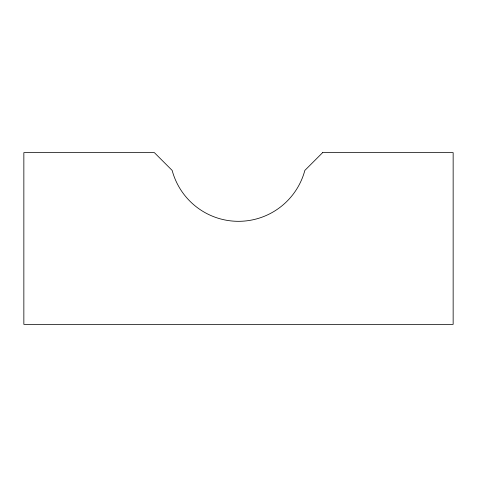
<?xml version="1.0" encoding="UTF-8"?>
<svg xmlns="http://www.w3.org/2000/svg" width="477" height="477" viewBox="0 0 477 477"><rect width="100%" height="100%" fill="white"/><g stroke="black" fill="none" stroke-linecap="round" stroke-linejoin="round"><path stroke-width="0.72" d="M322.625 152.64L304.845 170.42A68.688 68.688 0 0 1 172.155 170.42L154.375 152.64L23.85 152.64L23.85 324.36L453.15 324.36L453.15 152.64L322.625 152.64"/></g></svg>
